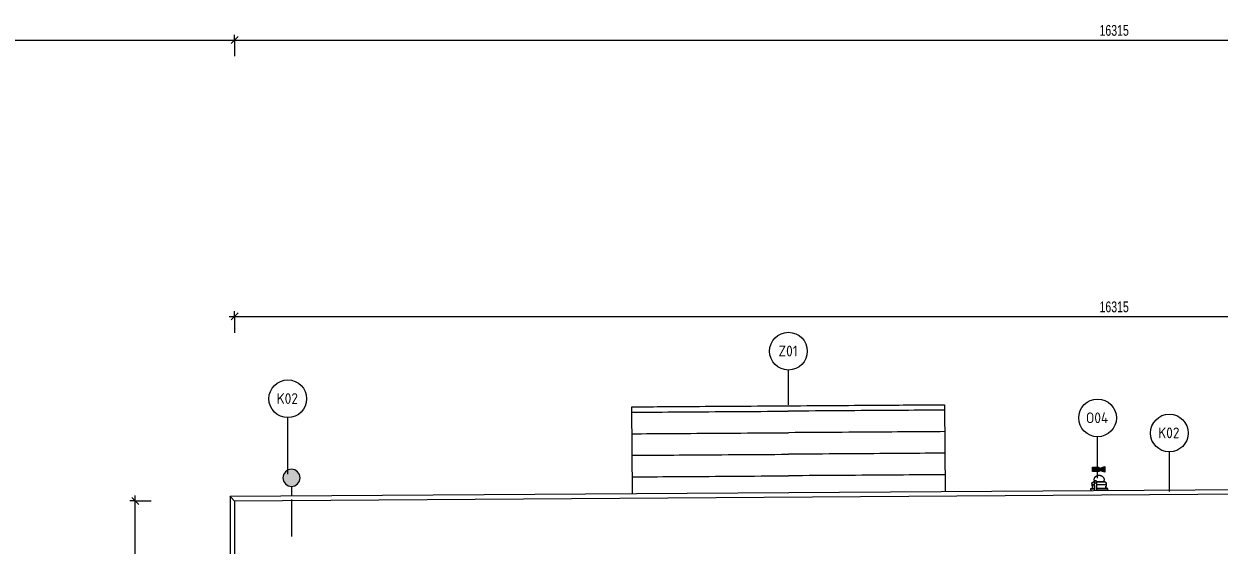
# Model space of a CAD drawing. Header units: millimetres. Extents: x -2665 to 226309, y -45352 to 20466.
# Drawn here: x 30674 to 41764, y -10578 to -5741 of the extents above; entities that cross this region are included whole.
import ezdxf

# ---------------------------------------------------------------- set-up
doc = ezdxf.new("R2010")
doc.units = ezdxf.units.MM
for name, color, linetype, lineweight in [('A-ANNO-DIMS', 211, 'Continuous', 9), ('A-ANNO-DIMS-50', 211, 'Continuous', 9), ('A-GENM', 13, 'Continuous', 13), ('A-ROOF', 132, 'Continuous', 13), ('A-ROOF-IDEN', 132, 'Continuous', 9), ('A-ROOF-OTLN', 132, 'Continuous', 13), ('E-POWR-CNDT', 130, 'Continuous', 13), ('E-POWR-DROP', 130, 'Continuous', 13), ('E-SERT', 181, 'Continuous', 13), ('E-SERT-IDEN', 181, 'Continuous', 9), ('M-EQPM', 50, 'Continuous', 13), ('M-EQPM-IDEN', 50, 'Continuous', 9)]:
    doc.layers.add(name, color=color, linetype=linetype, lineweight=lineweight)
doc.styles.add('Arial_1', font='arial.ttf', dxfattribs={"width": 0.7, "height": 100})
doc.styles.add('ISOCPEUR', font='isocpeur.ttf', dxfattribs={"width": 0.9, "height": 100})
doc.dimstyles.new('Vnitřní_-_průhledné', dxfattribs={"dimscale": 304.8, "dimtxt": 102.02594, "dimasz": 0.213255, "dimexe": 0.164042, "dimexo": 0.0625, "dimgap": 0.032808, "dimtad": 1, "dimdec": 0, "dimrnd": 5, "dimzin": 0, "dimdsep": 46, "dimtxsty": 'Arial_1', "dimblk1": 'OBLIQUE', "dimblk2": 'OBLIQUE', "dimsah": 1, "dimcen": 0.09, "dimdle": 0.164042, "dimazin": 0, "dimtfac": 1, "dimtdec": 4, "dimtix": 1, "dimtmove": 0, "dimatfit": 3, "dimfxl": 0.492126, "dimfxlon": 1, "dimtvp": 1, "dimtolj": 1, "dimtzin": 0, "dimarcsym": 2})

# ---------------------------------------------------------------- blocks, each defined once
blk = doc.blocks.new('DSP_Kamera_nastěnná - Refer to Catalog-V47-STŘECHA NÁVRH A')
at = {"layer": 'E-SERT'}
blk.add_hatch(color=11, dxfattribs=at).paths.add_polyline_path([(40704, -9900), (40703, -9850), (40650, -9866), (40649, -9856), (40589, -9856), (40590, -9896), (40650, -9896), (40650, -9886)])
at = {"layer": 'E-SERT', "color": 11}
for p, q in [((40590, -9896), (40589, -9856)), ((40589, -9856), (40649, -9856)), ((40649, -9856), (40650, -9866)), ((40650, -9866), (40703, -9850)), ((40703, -9850), (40703, -9875)), ((40650, -9896), (40590, -9896)), ((40603, -9976), (40603, -9994)), ((40704, -9900), (40650, -9886)), ((40650, -9886), (40650, -9896)), ((40698, -9993), (40698, -9975)), ((40703, -9875), (40704, -9900)), ((40606, -10054), (40571, -10055)), ((40571, -10055), (40571, -10058)), ((40571, -10058), (40606, -10057)), ((40606, -10057), (40571, -10058)), ((40571, -10058), (40572, -10074)), ((40584, -10008), (40583, -10017)), ((40583, -10017), (40606, -10017)), ((40583, -10018), (40583, -10020)), ((40583, -10018), (40606, -10018)), ((40584, -10017), (40584, -10018)), ((40585, -10052), (40587, -10054)), ((40585, -10052), (40585, -10052)), ((40585, -10052), (40606, -10052)), ((40589, -10031), (40589, -10054)), ((40599, -9992), (40605, -9992)), ((40630, -9992), (40650, -9992)), ((40630, -10017), (40651, -10016)), ((40630, -10017), (40651, -10017)), ((40630, -10052), (40651, -10052)), ((40651, -10054), (40630, -10054)), ((40630, -10057), (40651, -10057)), ((40651, -10057), (40630, -10057)), ((40650, -9992), (40702, -9992)), ((40651, -10016), (40718, -10016)), ((40651, -10017), (40718, -10017)), ((40651, -10052), (40716, -10052)), ((40730, -10053), (40651, -10054)), ((40651, -10057), (40730, -10057)), ((40730, -10057), (40651, -10057)), ((40713, -10054), (40713, -10031)), ((40715, -10054), (40716, -10052)), ((40716, -10052), (40718, -10017)), ((40718, -10016), (40717, -10008)), ((40717, -10017), (40717, -10016)), ((40730, -10057), (40730, -10053)), ((40730, -10073), (40730, -10057))]:
    blk.add_line(p, q, dxfattribs=at)
at = {"layer": 'E-SERT', "color": 11, "flags": 128}
for points in [[(40603, -9976), (40603, -9974), (40603, -9972), (40604, -9970), (40604, -9968), (40604, -9966), (40605, -9965), (40605, -9963), (40606, -9961), (40607, -9959), (40607, -9957), (40608, -9956), (40609, -9954), (40610, -9952), (40611, -9951), (40612, -9949), (40613, -9948), (40614, -9946), (40616, -9945), (40617, -9944), (40618, -9942), (40620, -9941), (40621, -9940), (40623, -9939), (40624, -9938), (40626, -9937), (40627, -9936), (40629, -9935), (40631, -9934), (40633, -9933), (40634, -9933), (40636, -9932), (40638, -9931), (40640, -9931), (40642, -9931), (40643, -9930), (40645, -9930), (40647, -9930), (40649, -9930), (40650, -9930)], [(40650, -9930), (40650, -9930), (40650, -9930), (40650, -9930), (40650, -9930), (40650, -9930), (40650, -9930), (40650, -9930), (40650, -9930), (40650, -9930), (40650, -9930), (40650, -9930), (40650, -9930), (40650, -9930), (40650, -9930), (40650, -9930), (40650, -9930), (40650, -9930), (40650, -9930), (40650, -9930), (40650, -9930), (40650, -9930), (40650, -9930), (40650, -9930), (40650, -9930), (40650, -9930), (40650, -9930), (40650, -9930), (40650, -9930), (40650, -9930), (40650, -9930), (40650, -9930), (40650, -9930), (40650, -9930), (40650, -9930), (40650, -9930), (40650, -9930)], [(40650, -9930), (40650, -9930), (40650, -9930), (40650, -9930), (40650, -9930), (40650, -9930), (40650, -9930), (40650, -9930), (40650, -9930), (40650, -9930), (40650, -9930), (40650, -9930), (40650, -9930), (40650, -9930), (40650, -9930), (40650, -9930), (40650, -9930), (40650, -9930), (40650, -9930), (40650, -9930), (40650, -9930), (40650, -9930), (40650, -9930), (40650, -9930), (40650, -9930), (40650, -9930), (40650, -9930), (40650, -9930), (40650, -9930), (40650, -9930), (40650, -9930), (40650, -9930), (40650, -9930), (40650, -9930), (40650, -9930), (40650, -9930)], [(40650, -9930), (40652, -9930), (40654, -9930), (40656, -9930), (40658, -9930), (40660, -9931), (40661, -9931), (40663, -9932), (40665, -9932), (40667, -9933), (40669, -9933), (40670, -9934), (40672, -9935), (40674, -9936), (40675, -9937), (40677, -9938), (40678, -9939), (40680, -9940), (40681, -9941), (40683, -9943), (40684, -9944), (40685, -9945), (40687, -9947), (40688, -9948), (40689, -9950), (40690, -9951), (40691, -9953), (40692, -9954), (40693, -9956), (40694, -9958), (40694, -9960), (40695, -9961), (40696, -9963), (40696, -9965), (40697, -9967), (40697, -9969), (40697, -9971), (40697, -9972), (40698, -9974), (40698, -9975)], [(40650, -9930), (40650, -9930), (40650, -9930), (40650, -9930), (40650, -9930), (40650, -9930), (40650, -9930), (40650, -9930), (40650, -9930), (40650, -9930), (40650, -9930), (40650, -9930), (40650, -9930), (40650, -9930), (40650, -9930), (40650, -9930), (40650, -9930), (40650, -9930), (40650, -9930), (40650, -9930), (40650, -9930), (40650, -9930), (40650, -9930), (40650, -9930), (40650, -9930), (40650, -9930), (40650, -9930), (40650, -9930), (40650, -9930), (40650, -9930), (40650, -9930), (40650, -9930), (40650, -9930), (40650, -9930), (40650, -9930), (40650, -9930), (40650, -9930)], [(40650, -9930), (40650, -9930), (40650, -9930), (40650, -9930), (40650, -9930), (40650, -9930), (40650, -9930), (40650, -9930), (40650, -9930), (40650, -9930), (40650, -9930), (40650, -9930), (40650, -9930), (40650, -9930), (40650, -9930), (40650, -9930), (40650, -9930), (40650, -9930), (40650, -9930), (40650, -9930), (40650, -9930), (40650, -9930), (40650, -9930), (40650, -9930), (40650, -9930), (40650, -9930), (40650, -9930), (40650, -9930), (40650, -9930), (40650, -9930), (40650, -9930), (40650, -9930), (40650, -9930), (40650, -9930), (40650, -9930), (40650, -9930)], [(40584, -10008), (40584, -10008), (40584, -10007), (40584, -10006), (40584, -10005), (40584, -10004), (40585, -10004), (40585, -10003), (40585, -10002), (40585, -10001), (40586, -10001), (40586, -10000), (40587, -9999), (40587, -9998), (40588, -9998), (40588, -9997), (40589, -9997), (40589, -9996), (40590, -9995), (40590, -9995), (40590, -9995)], [(40590, -9995), (40591, -9995), (40591, -9994), (40591, -9994), (40592, -9994), (40592, -9994), (40592, -9993), (40593, -9993), (40593, -9993), (40593, -9993), (40594, -9993), (40594, -9993), (40594, -9993), (40595, -9992), (40595, -9992), (40596, -9992), (40596, -9992), (40596, -9992), (40597, -9992), (40597, -9992)], [(40597, -9992), (40597, -9992), (40597, -9992), (40597, -9992), (40598, -9992), (40598, -9992), (40598, -9992), (40599, -9992), (40600, -9992), (40600, -9992), (40601, -9992), (40602, -9992), (40603, -9992), (40604, -9992)], [(40606, -9992), (40605, -9992), (40604, -9992), (40603, -9992), (40602, -9992), (40601, -9992), (40601, -9992), (40600, -9992), (40599, -9992), (40599, -9992), (40598, -9992), (40598, -9992), (40597, -9992), (40597, -9992), (40597, -9992), (40597, -9992), (40597, -9992)], [(40650, -9992), (40648, -9992), (40646, -9992), (40644, -9992), (40642, -9992), (40640, -9992), (40638, -9992), (40636, -9992), (40634, -9992), (40632, -9992), (40630, -9992)], [(40704, -9992), (40704, -9992), (40704, -9992), (40704, -9992), (40703, -9992), (40703, -9992), (40702, -9992), (40702, -9992), (40701, -9992), (40701, -9992), (40700, -9992), (40699, -9992), (40698, -9992), (40697, -9992), (40696, -9992), (40695, -9992), (40693, -9992), (40692, -9992), (40691, -9992), (40689, -9992), (40688, -9992), (40686, -9992), (40685, -9992), (40683, -9992), (40681, -9992), (40679, -9992), (40678, -9992), (40676, -9992), (40674, -9992), (40672, -9992), (40670, -9992), (40668, -9992), (40666, -9992), (40664, -9992), (40662, -9992), (40660, -9992), (40657, -9992), (40655, -9992), (40653, -9992), (40651, -9992), (40650, -9992)], [(40698, -9992), (40699, -9992), (40699, -9992), (40700, -9992), (40701, -9992), (40702, -9992), (40702, -9992), (40703, -9992), (40703, -9992), (40703, -9992), (40704, -9992), (40704, -9992), (40704, -9992), (40704, -9992)], [(40704, -9992), (40704, -9992), (40705, -9992), (40705, -9992), (40706, -9992), (40706, -9992), (40706, -9992), (40707, -9992), (40707, -9992), (40707, -9992), (40708, -9992), (40708, -9992), (40709, -9993), (40709, -9993), (40709, -9993), (40710, -9993), (40710, -9993), (40710, -9994), (40710, -9994), (40711, -9994)], [(40711, -9994), (40711, -9995), (40712, -9995), (40712, -9996), (40713, -9996), (40713, -9997), (40714, -9998), (40714, -9998), (40715, -9999), (40715, -10000), (40715, -10000), (40716, -10001), (40716, -10002), (40716, -10003), (40717, -10003), (40717, -10004), (40717, -10005), (40717, -10006), (40717, -10007), (40717, -10007), (40717, -10008)]]:
    blk.add_lwpolyline(points, dxfattribs=at)
at = {"layer": 'E-SERT', "color": 11}
blk.add_open_spline([(40583, -10021), (40583, -10020), (40583, -10020), (40583, -10020), (40583, -10020)], degree=3, dxfattribs=at)
for points, knots in [([(40583, -10020), (40583, -10020), (40583, -10020), (40583, -10020), (40584, -10021), (40584, -10022), (40584, -10022), (40584, -10023), (40584, -10024), (40585, -10025), (40585, -10026), (40585, -10028), (40585, -10029), (40586, -10031), (40586, -10033), (40586, -10035), (40586, -10036)], [-0.5, -0.5, -0.5, -0.5, -0.4444444, -0.3888889, -0.3611111, -0.3333333, -0.3055556, -0.2777778, -0.25, -0.2222222, -0.1944444, -0.1666667, -0.1388889, -0.1111111, -0.0555556, 0, 0, 0, 0]), ([(40586, -10036), (40586, -10038), (40586, -10040), (40586, -10043), (40586, -10045), (40586, -10046), (40586, -10047), (40586, -10048), (40586, -10049), (40585, -10050), (40585, -10050), (40585, -10051), (40585, -10052), (40585, -10052), (40585, -10052)], [-1, -1, -1, -1, -0.8888889, -0.8333333, -0.8055556, -0.7777778, -0.75, -0.7222222, -0.6944444, -0.6666667, -0.6388889, -0.6111111, -0.5555556, -0.4999552, -0.4999552, -0.4999552, -0.4999552]), ([(40585, -10052), (40585, -10052), (40585, -10052), (40585, -10051), (40585, -10050), (40585, -10050), (40585, -10050)], [-0.4999543, -0.4999543, -0.4999543, -0.4999543, -0.4444444, -0.3888889, -0.3611111, -0.3333333, -0.3333333, -0.3333333, -0.3333333])]:
    blk.add_open_spline(points, degree=3, knots=knots, dxfattribs=at)
blk = doc.blocks.new('FP_80-STŘECHA NÁVRH A')
at = {"layer": 'M-EQPM', "color": 11}
for p, q in [((64, -200), (0, -200)), ((128, -200), (64, -200)), ((191, -200), (128, -200)), ((254, -200), (191, -200)), ((317, -200), (254, -200)), ((378, -200), (317, -200)), ((440, -200), (378, -200)), ((500, -200), (440, -200)), ((560, -200), (500, -200)), ((619, -200), (560, -200)), ((678, -200), (619, -200)), ((736, -200), (678, -200)), ((793, -200), (736, -200)), ((849, -200), (793, -200)), ((904, -200), (849, -200)), ((959, -200), (904, -200)), ((1013, -200), (959, -200)), ((1065, -200), (1013, -200)), ((1117, -200), (1065, -200)), ((1168, -200), (1117, -200)), ((1218, -200), (1168, -200)), ((1267, -200), (1218, -200)), ((1315, -200), (1267, -200)), ((1362, -200), (1315, -200)), ((1408, -200), (1362, -200)), ((1452, -200), (1408, -200)), ((64, -400), (0, -400)), ((128, -400), (64, -400)), ((191, -400), (128, -400)), ((254, -400), (191, -400)), ((317, -400), (254, -400)), ((378, -400), (317, -400)), ((440, -400), (378, -400)), ((500, -400), (440, -400)), ((560, -400), (500, -400)), ((619, -400), (560, -400)), ((678, -400), (619, -400)), ((736, -400), (678, -400)), ((793, -400), (736, -400)), ((849, -400), (793, -400)), ((904, -400), (849, -400)), ((959, -400), (904, -400)), ((1013, -400), (959, -400)), ((1065, -400), (1013, -400)), ((1117, -400), (1065, -400)), ((1168, -400), (1117, -400)), ((1218, -400), (1168, -400)), ((1267, -400), (1218, -400)), ((1315, -400), (1267, -400)), ((1362, -400), (1315, -400)), ((1408, -400), (1362, -400)), ((1452, -400), (1408, -400)), ((64, -600), (0, -600)), ((128, -600), (64, -600)), ((191, -600), (128, -600)), ((254, -600), (191, -600)), ((317, -600), (254, -600)), ((378, -600), (317, -600)), ((440, -600), (378, -600)), ((500, -600), (440, -600)), ((560, -600), (500, -600)), ((619, -600), (560, -600)), ((678, -600), (619, -600)), ((736, -600), (678, -600)), ((793, -600), (736, -600)), ((849, -600), (793, -600)), ((904, -600), (849, -600)), ((959, -600), (904, -600)), ((1013, -600), (959, -600)), ((1065, -600), (1013, -600)), ((1117, -600), (1065, -600)), ((1168, -600), (1117, -600)), ((1218, -600), (1168, -600)), ((1267, -600), (1218, -600)), ((1315, -600), (1267, -600)), ((1362, -600), (1315, -600)), ((1408, -600), (1362, -600)), ((1452, -600), (1408, -600)), ((64, -800), (0, -800)), ((128, -800), (64, -800)), ((191, -800), (128, -800)), ((254, -800), (191, -800)), ((317, -800), (254, -800)), ((378, -800), (317, -800)), ((440, -800), (378, -800)), ((500, -800), (440, -800)), ((560, -800), (500, -800)), ((619, -800), (560, -800)), ((678, -800), (619, -800)), ((736, -800), (678, -800)), ((793, -800), (736, -800)), ((849, -800), (793, -800)), ((904, -800), (849, -800)), ((959, -800), (904, -800)), ((1013, -800), (959, -800)), ((1065, -800), (1013, -800)), ((1117, -800), (1065, -800)), ((1168, -800), (1117, -800)), ((1218, -800), (1168, -800)), ((1267, -800), (1218, -800)), ((1315, -800), (1267, -800)), ((1362, -800), (1315, -800)), ((1408, -800), (1362, -800)), ((1452, -800), (1408, -800))]:
    blk.add_line(p, q, dxfattribs=at)
blk = doc.blocks.new('FP_81-STŘECHA NÁVRH A')
at = {"layer": 'M-EQPM', "color": 11}
for p, q in [((-1452, -200), (-1408, -200)), ((-1408, -200), (-1362, -200)), ((-1362, -200), (-1315, -200)), ((-1315, -200), (-1267, -200)), ((-1267, -200), (-1218, -200)), ((-1218, -200), (-1168, -200)), ((-1168, -200), (-1117, -200)), ((-1117, -200), (-1065, -200)), ((-1065, -200), (-1013, -200)), ((-1013, -200), (-959, -200)), ((-959, -200), (-904, -200)), ((-904, -200), (-849, -200)), ((-849, -200), (-793, -200)), ((-793, -200), (-736, -200)), ((-736, -200), (-678, -200)), ((-678, -200), (-619, -200)), ((-619, -200), (-560, -200)), ((-560, -200), (-500, -200)), ((-500, -200), (-440, -200)), ((-440, -200), (-378, -200)), ((-378, -200), (-317, -200)), ((-317, -200), (-254, -200)), ((-254, -200), (-191, -200)), ((-191, -200), (-128, -200)), ((-128, -200), (-64, -200)), ((-64, -200), (0, -200)), ((-1452, -400), (-1408, -400)), ((-1408, -400), (-1362, -400)), ((-1362, -400), (-1315, -400)), ((-1315, -400), (-1267, -400)), ((-1267, -400), (-1218, -400)), ((-1218, -400), (-1168, -400)), ((-1168, -400), (-1117, -400)), ((-1117, -400), (-1065, -400)), ((-1065, -400), (-1013, -400)), ((-1013, -400), (-959, -400)), ((-959, -400), (-904, -400)), ((-904, -400), (-849, -400)), ((-849, -400), (-793, -400)), ((-793, -400), (-736, -400)), ((-736, -400), (-678, -400)), ((-678, -400), (-619, -400)), ((-619, -400), (-560, -400)), ((-560, -400), (-500, -400)), ((-500, -400), (-440, -400)), ((-440, -400), (-378, -400)), ((-378, -400), (-317, -400)), ((-317, -400), (-254, -400)), ((-254, -400), (-191, -400)), ((-191, -400), (-128, -400)), ((-128, -400), (-64, -400)), ((-64, -400), (0, -400)), ((-1452, -600), (-1408, -600)), ((-1408, -600), (-1362, -600)), ((-1362, -600), (-1315, -600)), ((-1315, -600), (-1267, -600)), ((-1267, -600), (-1218, -600)), ((-1218, -600), (-1168, -600)), ((-1168, -600), (-1117, -600)), ((-1117, -600), (-1065, -600)), ((-1065, -600), (-1013, -600)), ((-1013, -600), (-959, -600)), ((-959, -600), (-904, -600)), ((-904, -600), (-849, -600)), ((-849, -600), (-793, -600)), ((-793, -600), (-736, -600)), ((-736, -600), (-678, -600)), ((-678, -600), (-619, -600)), ((-619, -600), (-560, -600)), ((-560, -600), (-500, -600)), ((-500, -600), (-440, -600)), ((-440, -600), (-378, -600)), ((-378, -600), (-317, -600)), ((-317, -600), (-254, -600)), ((-254, -600), (-191, -600)), ((-191, -600), (-128, -600)), ((-128, -600), (-64, -600)), ((-64, -600), (0, -600)), ((-1452, -800), (-1408, -800)), ((-1408, -800), (-1362, -800)), ((-1362, -800), (-1315, -800)), ((-1315, -800), (-1267, -800)), ((-1267, -800), (-1218, -800)), ((-1218, -800), (-1168, -800)), ((-1168, -800), (-1117, -800)), ((-1117, -800), (-1065, -800)), ((-1065, -800), (-1013, -800)), ((-1013, -800), (-959, -800)), ((-959, -800), (-904, -800)), ((-904, -800), (-849, -800)), ((-849, -800), (-793, -800)), ((-793, -800), (-736, -800)), ((-736, -800), (-678, -800)), ((-678, -800), (-619, -800)), ((-619, -800), (-560, -800)), ((-560, -800), (-500, -800)), ((-500, -800), (-440, -800)), ((-440, -800), (-378, -800)), ((-378, -800), (-317, -800)), ((-317, -800), (-254, -800)), ((-254, -800), (-191, -800)), ((-191, -800), (-128, -800)), ((-128, -800), (-64, -800)), ((-64, -800), (0, -800))]:
    blk.add_line(p, q, dxfattribs=at)
blk = doc.blocks.new('DPS_stříška_vstup_hlavní - DPS_stříška_vstup_hlavní - Z01-1557379-STŘECHA NÁVRH A')
at = {"layer": 'M-EQPM', "color": 11}
for p, q in [((-1451, -850), (-1451, -42)), ((1451, -42), (1451, -850))]:
    blk.add_line(p, q, dxfattribs=at)
for points, knots in [([(0, -850), (-310, -850), (-842, -850), (-1281, -850), (-1451, -850)], [-1.617932, -1.617932, -1.617932, -1.617932, -0.719081, 0, 0, 0, 0]), ([(1451, -850), (1281, -850), (842, -850), (310, -850), (0, -850)], [0, 0, 0, 0, 0.719081, 1.617932, 1.617932, 1.617932, 1.617932])]:
    blk.add_open_spline(points, degree=3, knots=knots, dxfattribs=at)
for name in ['FP_81-STŘECHA NÁVRH A', 'FP_80-STŘECHA NÁVRH A']:
    blk.add_blockref(name, (0, 0), dxfattribs=at)
blk = doc.blocks.new('Držák na vlajky - Typ 1-1629419-STŘECHA NÁVRH A')
at = {"layer": 'A-GENM', "color": 11}
for p, q in [((113, 228), (113, 146)), ((137, 146), (137, 228)), ((115, 194), (115, 146)), ((135, 146), (135, 194))]:
    blk.add_line(p, q, dxfattribs=at)
for major_axis, start_param, end_param in [((-12, 0), 4.712389, 7.853982), ((10, 0), 1.570796, 4.712389), ((-12, 0), 1.570796, 4.712389), ((10, 0), 4.712389, 7.853982)]:
    blk.add_ellipse((125, 228), major_axis=major_axis, ratio=0.866025, start_param=start_param, end_param=end_param, dxfattribs=at)
blk = doc.blocks.new('DIMBLOCK15-STŘECHA NÁVRH A')
at = {"layer": 'A-ANNO-DIMS-50'}
for p, q in [((23668, -5891), (23668, -5741)), ((32629, -5891), (32629, -5841)), ((23618, -5891), (32629, -5891)), ((23668, -5891), (23668, -5941)), ((32629, -5891), (32629, -6041))]:
    blk.add_line(p, q, dxfattribs=at)
at = {"layer": 'A-ANNO-DIMS-50', "lineweight": 18}
for p, q in [((23668, -5891), (23701, -5858)), ((32629, -5891), (32662, -5858)), ((23668, -5891), (23636, -5923)), ((32629, -5891), (32597, -5923))]:
    blk.add_line(p, q, dxfattribs=at)
at = {"layer": 'A-ANNO-DIMS-50', "color": 0, "insert": (28042, -5751), "char_height": 100, "width": 256.16, "attachment_point": 1, "line_spacing_factor": 0.941778, "style": 'Arial_1'}
blk.add_mtext('8960', dxfattribs=at)
blk = doc.blocks.new('_Oblique')
at = {"color": 0, "linetype": 'ByBlock', "lineweight": -2}
blk.add_line((-0.5, -0.5), (0.5, 0.5), dxfattribs=at)
blk = doc.blocks.new('DIMBLOCK16-STŘECHA NÁVRH A')
at = {"layer": 'A-ANNO-DIMS-50'}
for p, q in [((32629, -5891), (32629, -5841)), ((48945, -5891), (48945, -5841)), ((32629, -5891), (48995, -5891)), ((32629, -5891), (32629, -6041)), ((48945, -5891), (48945, -6041))]:
    blk.add_line(p, q, dxfattribs=at)
at = {"layer": 'A-ANNO-DIMS-50', "lineweight": 18}
for p, q in [((32629, -5891), (32662, -5858)), ((48945, -5891), (48978, -5858)), ((32629, -5891), (32597, -5923)), ((48945, -5891), (48913, -5923))]:
    blk.add_line(p, q, dxfattribs=at)
at = {"layer": 'A-ANNO-DIMS-50', "color": 0, "insert": (40654, -5751), "char_height": 100, "width": 320.2, "attachment_point": 1, "line_spacing_factor": 0.941778, "style": 'Arial_1'}
blk.add_mtext('16315', dxfattribs=at)
blk = doc.blocks.new('Popiska zakončení střešního pláště - Popiska okna_Bublina-1463073-STŘECHA NÁVRH A')
at = {"layer": 'A-ROOF-IDEN'}
blk.add_circle((0, 0), 3.5, dxfattribs=at)
blk = doc.blocks.new('Popiska zabezpečovací zařízení - Popiska okna_Bublina-1427579-STŘECHA NÁVRH A')
at = {"layer": 'E-SERT-IDEN'}
blk.add_circle((0, 0), 3.5, dxfattribs=at)
blk = doc.blocks.new('DIMBLOCK29-STŘECHA NÁVRH A')
at = {"layer": 'A-ANNO-DIMS-50'}
for p, q in [((32629, -8457), (32629, -8407)), ((48945, -8457), (48945, -8407)), ((32579, -8457), (48995, -8457)), ((32629, -8457), (32629, -8607)), ((48945, -8457), (48945, -8607))]:
    blk.add_line(p, q, dxfattribs=at)
at = {"layer": 'A-ANNO-DIMS-50', "lineweight": 18}
for p, q in [((32629, -8457), (32662, -8424)), ((48945, -8457), (48978, -8424)), ((32629, -8457), (32597, -8489)), ((48945, -8457), (48913, -8489))]:
    blk.add_line(p, q, dxfattribs=at)
at = {"layer": 'A-ANNO-DIMS-50', "color": 0, "insert": (40654, -8317), "char_height": 100, "width": 320.2, "attachment_point": 1, "line_spacing_factor": 0.941778, "style": 'Arial_1'}
blk.add_mtext('16315', dxfattribs=at)
blk = doc.blocks.new('DIMBLOCK31-STŘECHA NÁVRH A')
at = {"layer": 'A-ANNO-DIMS-50'}
for p, q in [((31706, -10168), (31656, -10168)), ((31706, -17177), (31706, -10118)), ((31706, -10168), (31856, -10168)), ((31706, -17127), (31556, -17127)), ((31706, -17127), (31756, -17127))]:
    blk.add_line(p, q, dxfattribs=at)
at = {"layer": 'A-ANNO-DIMS-50', "lineweight": 18}
for p, q in [((31706, -10168), (31674, -10136)), ((31706, -10168), (31739, -10201)), ((31706, -17127), (31674, -17094)), ((31706, -17127), (31739, -17159))]:
    blk.add_line(p, q, dxfattribs=at)
at = {"layer": 'A-ANNO-DIMS-50', "color": 0, "insert": (31566, -13754), "char_height": 100, "width": 256.16, "attachment_point": 1, "rotation": 90, "line_spacing_factor": 0.941778, "style": 'Arial_1'}
blk.add_mtext('6960', dxfattribs=at)
blk = doc.blocks.new('Popiska mechanické zařízení - Popiska okna_Bublina-1428144-STŘECHA NÁVRH A')
at = {"layer": 'M-EQPM-IDEN'}
blk.add_circle((0, 0), 3.5, dxfattribs=at)

msp = doc.modelspace()

# ---------------------------------------------------------------- hatches: boundary and pattern name
at = {"layer": 'E-POWR-DROP'}
msp.add_hatch(color=11, dxfattribs=at).paths.add_polyline_path([(33157.1, -10033.3), (33177.7, -10030.6), (33196.8, -10022.7), (33213.3, -10010), (33225.9, -9993.6), (33233.9, -9974.4), (33236.6, -9953.8), (33233.9, -9933.2), (33225.9, -9914.1), (33213.3, -9897.6), (33196.8, -9885), (33177.7, -9877), (33157.1, -9874.3), (33136.5, -9877), (33117.3, -9885), (33100.9, -9897.6), (33088.2, -9914.1), (33080.3, -9933.2), (33077.6, -9953.8), (33080.3, -9974.4), (33088.2, -9993.6), (33100.9, -10010), (33117.3, -10022.7), (33136.5, -10030.6)])

# ---------------------------------------------------------------- linework, layer by layer
at = {"layer": 'A-ROOF', "color": 11}
for p, q in [((48945.1, -10059.4), (32629.1, -10169.9)), ((32629.1, -10169.9), (32629.1, -17084.7))]:
    msp.add_line(p, q, dxfattribs=at)
at = {"layer": 'A-ROOF-IDEN'}
for p, q in [((33122.7, -9920.7), (33122.7, -9394.6)), ((41301.9, -10080.4), (41301.9, -9713.1))]:
    msp.add_line(p, q, dxfattribs=at)
at = {"layer": 'A-ROOF-OTLN', "color": 11}
for p, q in [((48987.1, -10017.1), (32587.1, -10128.2)), ((32587.1, -10128.2), (32587.1, -17084.7)), ((32629.1, -10169.9), (32596.1, -10137.1))]:
    msp.add_line(p, q, dxfattribs=at)
msp.add_open_spline([(32596.1, -10137.1), (32595.6, -10136.7), (32594.9, -10136), (32594, -10135.1), (32593.5, -10134.5), (32593.1, -10134.2), (32592.7, -10133.8), (32592.3, -10133.4), (32591.9, -10133), (32591.6, -10132.6), (32591.2, -10132.2), (32590.8, -10131.9), (32590.5, -10131.5), (32590.1, -10131.2), (32589.8, -10130.8), (32589.3, -10130.4), (32589, -10130), (32588.6, -10129.7), (32588.3, -10129.3), (32587.9, -10129), (32587.6, -10128.6), (32587.2, -10128.3), (32587.1, -10128.2), (32587.1, -10128.2)], degree=3, knots=[-1, -1, -1, -1, -0.875, -0.8125, -0.78125, -0.75, -0.71875, -0.6875, -0.65625, -0.625, -0.59375, -0.5625, -0.53125, -0.5, -0.46875, -0.4375, -0.375, -0.34375, -0.3125, -0.25, -0.1875, -0.125, 0, 0, 0, 0], dxfattribs=at)
at = {"layer": 'E-POWR-CNDT', "color": 11}
for p, q in [((33157.1, -10033.3), (33157.1, -10124.3)), ((33157.1, -10153.8), (33157.1, -10497.1))]:
    msp.add_line(p, q, dxfattribs=at)
at = {"layer": 'E-POWR-DROP', "color": 11}
for start, end in [(0, 180), (180, 0)]:
    msp.add_arc((33157.1, -9953.8), 79.5, start, end, dxfattribs=at)
at = {"layer": 'E-SERT-IDEN'}
msp.add_line((40636.2, -9955.9), (40636.2, -9573.2), dxfattribs=at)
at = {"layer": 'M-EQPM-IDEN'}
msp.add_line((37768, -9275.3), (37768, -8953.5), dxfattribs=at)

# ---------------------------------------------------------------- block references
at = {"layer": 'A-GENM', "color": 11, "rotation": 0.388156790721235}
msp.add_blockref('Držák na vlajky - Typ 1-1629419-STŘECHA NÁVRH A', (40494.5, -10220.6), dxfattribs=at)
at = {"layer": 'A-ROOF-IDEN', "xscale": 49.99999999999998, "yscale": 49.99999999999998, "zscale": 49.99999999999998}
for p in [(33122.7, -9219.6), (41301.9, -9538.1)]:
    msp.add_blockref('Popiska zakončení střešního pláště - Popiska okna_Bublina-1463073-STŘECHA NÁVRH A', p, dxfattribs=at)
at = {"layer": 'E-SERT', "color": 11}
msp.add_blockref('DSP_Kamera_nastěnná - Refer to Catalog-V47-STŘECHA NÁVRH A', (0, 0), dxfattribs=at)
at = {"layer": 'E-SERT-IDEN', "xscale": 49.99999999999998, "yscale": 49.99999999999998, "zscale": 49.99999999999998}
msp.add_blockref('Popiska zabezpečovací zařízení - Popiska okna_Bublina-1427579-STŘECHA NÁVRH A', (40636.2, -9398.2), dxfattribs=at)
at = {"layer": 'M-EQPM', "color": 11, "rotation": 180.3881567907212}
msp.add_blockref('DPS_stříška_vstup_hlavní - DPS_stříška_vstup_hlavní - Z01-1557379-STŘECHA NÁVRH A', (37770.9, -10135.1), dxfattribs=at)
at = {"layer": 'M-EQPM-IDEN', "xscale": 49.99999999999998, "yscale": 49.99999999999998, "zscale": 49.99999999999998}
msp.add_blockref('Popiska mechanické zařízení - Popiska okna_Bublina-1428144-STŘECHA NÁVRH A', (37768, -8778.5), dxfattribs=at)

# ---------------------------------------------------------------- texts
at = {"layer": 'A-ROOF-IDEN', "char_height": 100, "width": 248.924, "attachment_point": 1, "style": 'ISOCPEUR'}
for insert in [(33019.4, -9168.1), (41198.5, -9486.5)]:
    msp.add_mtext('K02', dxfattribs=dict(at, insert=insert))
at = {"layer": 'E-SERT-IDEN', "insert": (40528.4, -9346.7), "char_height": 100, "width": 259.747, "attachment_point": 1, "style": 'ISOCPEUR'}
msp.add_mtext('O04', dxfattribs=at)
at = {"layer": 'M-EQPM-IDEN', "insert": (37675, -8726.9), "char_height": 100, "width": 223.671, "attachment_point": 1, "style": 'ISOCPEUR'}
msp.add_mtext('Z01', dxfattribs=at)

# ---------------------------------------------------------------- dimensions: what is measured, and where the dimension line sits
at = {"layer": 'A-ANNO-DIMS'}
for base, p1, p2, override, picture, middle in [((32629.1, -5890.9), (23668.3, -5740.9), (32629.1, -6040.9), {"dimpost": '<>', "dimfxl": 8965.823281}, 'DIMBLOCK15-STŘECHA NÁVRH A', (28148.7, -5829.8)), ((48945.1, -5890.9), (32629.1, -6040.9), (48945.1, -6040.9), {"dimpost": '<>', "dimfxl": 16316}, 'DIMBLOCK16-STŘECHA NÁVRH A', (40787.1, -5829.8)), ((48945.1, -8456.6), (32629.1, -8606.6), (48945.1, -8606.6), {"dimpost": '<>', "dimfxl": 16316}, 'DIMBLOCK29-STŘECHA NÁVRH A', (40787.1, -8395.5))]:
    dim = msp.add_linear_dim(base=base, p1=p1, p2=p2, dimstyle='Vnitřní_-_průhledné', override=override, dxfattribs=at)
    dim.commit()
    dim.dimension.update_dxf_attribs({"geometry": picture, "text_midpoint": middle})
dim = msp.add_linear_dim(base=(31706.3, -10168.5), p1=(31556.3, -17126.7), p2=(31856.3, -10168.5), angle=90, dimstyle='Vnitřní_-_průhledné', override={"dimpost": '<>', "dimfxl": 6964.681383}, dxfattribs=at)
dim.commit()
dim.dimension.update_dxf_attribs({"geometry": 'DIMBLOCK31-STŘECHA NÁVRH A', "text_midpoint": (31645.2, -13647.6)})

doc.saveas('drawing.dxf')
